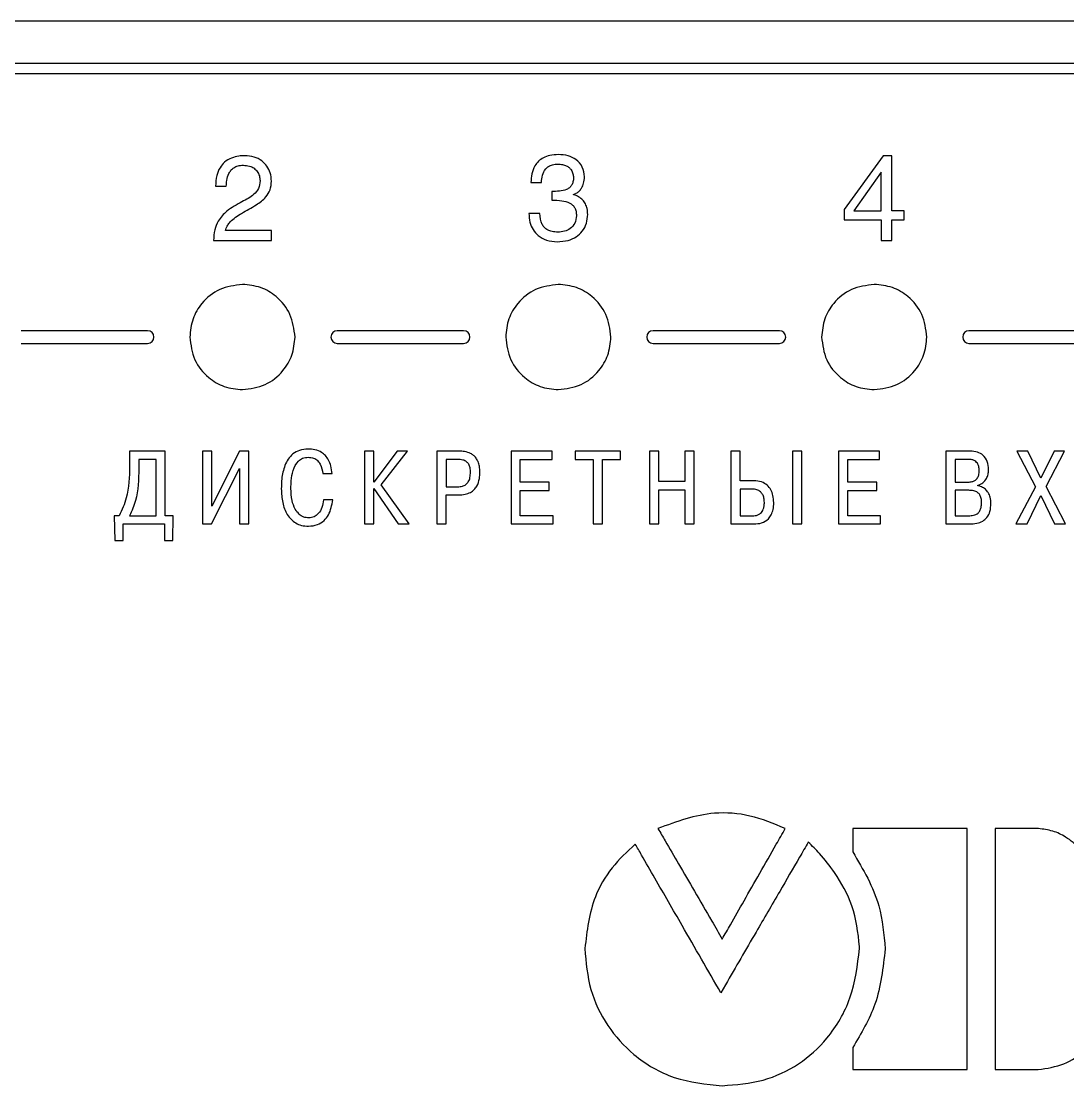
# Model space of a CAD drawing. Header units: millimetres. Extents: x 3520 to 8864, y 403 to 1747.
# Drawn here: x 5611.088 to 5614.069, y 872.57 to 875.604 of the extents above; entities that cross this region are included whole.
import ezdxf

# ---------------------------------------------------------------- set-up
doc = ezdxf.new("R2010")
doc.units = ezdxf.units.MM

msp = doc.modelspace()

# ---------------------------------------------------------------- linework, layer by layer
for p, q in [((5618.4679, 875.6036, 1518.358), (5605.8679, 875.6036, 1518.358)), ((5618.3479, 875.4836, 1518.358), (5605.9879, 875.4836, 1518.358)), ((5617.9998, 875.4537, 1518.358), (5610.2359, 875.4537, 1518.358)), ((5613.5431, 875.2205, 1518.358), (5613.4325, 875.0671, 1518.358)), ((5613.5679, 875.2205, 1518.358), (5613.5431, 875.2205, 1518.358)), ((5613.5679, 875.0636, 1518.358), (5613.5679, 875.2205, 1518.358)), ((5613.5373, 875.1732, 1518.358), (5613.4601, 875.0636, 1518.358)), ((5613.538, 875.1732, 1518.358), (5613.5373, 875.1732, 1518.358)), ((5613.538, 875.0636, 1518.358), (5613.538, 875.1732, 1518.358)), ((5611.6415, 875.1337, 1518.358), (5611.6718, 875.1337, 1518.358)), ((5612.54, 875.1445, 1518.358), (5612.5696, 875.1445, 1518.358)), ((5612.5991, 875.1189, 1518.358), (5612.5991, 875.0938, 1518.358)), ((5612.6614, 875.1094, 1518.358), (5612.6614, 875.1101, 1518.358)), ((5612.5651, 875.056, 1518.358), (5612.5342, 875.056, 1518.358)), ((5613.4325, 875.0671, 1518.358), (5613.4325, 875.0375, 1518.358)), ((5613.4601, 875.0636, 1518.358), (5613.538, 875.0636, 1518.358)), ((5613.6033, 875.0636, 1518.358), (5613.5679, 875.0636, 1518.358)), ((5613.6033, 875.0375, 1518.358), (5613.6033, 875.0636, 1518.358)), ((5613.4325, 875.0375, 1518.358), (5613.538, 875.0375, 1518.358)), ((5613.538, 875.0375, 1518.358), (5613.538, 874.9786, 1518.358)), ((5613.5679, 874.9786, 1518.358), (5613.5679, 875.0375, 1518.358)), ((5613.5679, 875.0375, 1518.358), (5613.6033, 875.0375, 1518.358)), ((5611.8004, 875.0072, 1518.358), (5611.6694, 875.0072, 1518.358)), ((5611.8004, 874.9786, 1518.358), (5611.8004, 875.0072, 1518.358)), ((5611.6354, 874.9786, 1518.358), (5611.8004, 874.9786, 1518.358)), ((5613.538, 874.9786, 1518.358), (5613.5679, 874.9786, 1518.358)), ((5611.4479, 874.7217, 1518.358), (5611.0879, 874.7217, 1518.358)), ((5612.3479, 874.7217, 1518.358), (5611.9879, 874.7217, 1518.358)), ((5613.2479, 874.7217, 1518.358), (5612.8879, 874.7217, 1518.358)), ((5614.1479, 874.7217, 1518.358), (5613.7879, 874.7217, 1518.358)), ((5611.0879, 874.6857, 1518.358), (5611.4479, 874.6857, 1518.358)), ((5611.9879, 874.6857, 1518.358), (5612.3479, 874.6857, 1518.358)), ((5612.8879, 874.6857, 1518.358), (5613.2479, 874.6857, 1518.358)), ((5613.7879, 874.6857, 1518.358), (5614.1479, 874.6857, 1518.358)), ((5611.4982, 874.3783, 1518.358), (5611.3965, 874.3783, 1518.358)), ((5611.3965, 874.3783, 1518.358), (5611.3965, 874.3356, 1518.358)), ((5611.4982, 874.1942, 1518.358), (5611.4982, 874.3783, 1518.358)), ((5611.6306, 874.3783, 1518.358), (5611.6043, 874.3783, 1518.358)), ((5611.6043, 874.3783, 1518.358), (5611.6043, 874.1708, 1518.358)), ((5611.6306, 874.2212, 1518.358), (5611.6306, 874.3783, 1518.358)), ((5611.7098, 874.3783, 1518.358), (5611.6306, 874.2212, 1518.358)), ((5611.7358, 874.3783, 1518.358), (5611.7098, 874.3783, 1518.358)), ((5611.7358, 874.1708, 1518.358), (5611.7358, 874.3783, 1518.358)), ((5612.0923, 874.3783, 1518.358), (5612.0659, 874.3783, 1518.358)), ((5612.0659, 874.3783, 1518.358), (5612.0659, 874.1708, 1518.358)), ((5612.0923, 874.29, 1518.358), (5612.0923, 874.3783, 1518.358)), ((5612.1587, 874.3783, 1518.358), (5612.0923, 874.29, 1518.358)), ((5612.1133, 874.2822, 1518.358), (5612.1883, 874.3783, 1518.358)), ((5612.1883, 874.3783, 1518.358), (5612.1587, 874.3783, 1518.358)), ((5612.2716, 874.3783, 1518.358), (5612.2716, 874.1708, 1518.358)), ((5612.3353, 874.3783, 1518.358), (5612.2716, 874.3783, 1518.358)), ((5612.6005, 874.3783, 1518.358), (5612.4832, 874.3783, 1518.358)), ((5612.4832, 874.3783, 1518.358), (5612.4832, 874.1708, 1518.358)), ((5612.6005, 874.3548, 1518.358), (5612.6005, 874.3783, 1518.358)), ((5612.7946, 874.3783, 1518.358), (5612.6663, 874.3783, 1518.358)), ((5612.6663, 874.3783, 1518.358), (5612.6663, 874.3548, 1518.358)), ((5612.7946, 874.3548, 1518.358), (5612.7946, 874.3783, 1518.358)), ((5612.9043, 874.3783, 1518.358), (5612.8779, 874.3783, 1518.358)), ((5612.8779, 874.3783, 1518.358), (5612.8779, 874.1708, 1518.358)), ((5612.9043, 874.2917, 1518.358), (5612.9043, 874.3783, 1518.358)), ((5613.0047, 874.3783, 1518.358), (5612.9783, 874.3783, 1518.358)), ((5612.9783, 874.3783, 1518.358), (5612.9783, 874.2917, 1518.358)), ((5613.0047, 874.1708, 1518.358), (5613.0047, 874.3783, 1518.358)), ((5613.1357, 874.3783, 1518.358), (5613.1093, 874.3783, 1518.358)), ((5613.1093, 874.3783, 1518.358), (5613.1093, 874.1708, 1518.358)), ((5613.1357, 874.2938, 1518.358), (5613.1357, 874.3783, 1518.358)), ((5613.285, 874.3783, 1518.358), (5613.285, 874.1708, 1518.358)), ((5613.3113, 874.3783, 1518.358), (5613.285, 874.3783, 1518.358)), ((5613.3113, 874.1708, 1518.358), (5613.3113, 874.3783, 1518.358)), ((5613.5333, 874.3783, 1518.358), (5613.4159, 874.3783, 1518.358)), ((5613.4159, 874.3783, 1518.358), (5613.4159, 874.1708, 1518.358)), ((5613.5333, 874.3548, 1518.358), (5613.5333, 874.3783, 1518.358)), ((5613.7224, 874.3783, 1518.358), (5613.7224, 874.1708, 1518.358)), ((5613.7912, 874.3783, 1518.358), (5613.7224, 874.3783, 1518.358)), ((5613.9556, 874.3783, 1518.358), (5613.9245, 874.3783, 1518.358)), ((5613.9245, 874.3783, 1518.358), (5613.977, 874.2769, 1518.358)), ((5613.993, 874.3015, 1518.358), (5613.9556, 874.3783, 1518.358)), ((5614.0309, 874.3783, 1518.358), (5613.993, 874.3015, 1518.358)), ((5614.0078, 874.2775, 1518.358), (5614.0596, 874.3783, 1518.358)), ((5614.0596, 874.3783, 1518.358), (5614.0309, 874.3783, 1518.358)), ((5611.4718, 874.3548, 1518.358), (5611.4229, 874.3548, 1518.358)), ((5611.4229, 874.3548, 1518.358), (5611.4229, 874.3291, 1518.358)), ((5611.4718, 874.1942, 1518.358), (5611.4718, 874.3548, 1518.358)), ((5612.298, 874.3548, 1518.358), (5612.298, 874.2769, 1518.358)), ((5612.3311, 874.3548, 1518.358), (5612.298, 874.3548, 1518.358)), ((5612.5095, 874.2897, 1518.358), (5612.5095, 874.3548, 1518.358)), ((5612.5095, 874.3548, 1518.358), (5612.6005, 874.3548, 1518.358)), ((5612.6663, 874.3548, 1518.358), (5612.7173, 874.3548, 1518.358)), ((5612.7173, 874.3548, 1518.358), (5612.7173, 874.1708, 1518.358)), ((5612.7436, 874.1708, 1518.358), (5612.7436, 874.3548, 1518.358)), ((5612.7436, 874.3548, 1518.358), (5612.7946, 874.3548, 1518.358)), ((5613.4423, 874.2897, 1518.358), (5613.4423, 874.3548, 1518.358)), ((5613.4423, 874.3548, 1518.358), (5613.5333, 874.3548, 1518.358)), ((5613.7864, 874.3548, 1518.358), (5613.7488, 874.3548, 1518.358)), ((5613.7488, 874.3548, 1518.358), (5613.7488, 874.2903, 1518.358)), ((5611.63, 874.1708, 1518.358), (5611.7095, 874.3291, 1518.358)), ((5611.7095, 874.3291, 1518.358), (5611.7095, 874.1708, 1518.358)), ((5611.9468, 874.3143, 1518.358), (5611.9732, 874.3143, 1518.358)), ((5612.1934, 874.1708, 1518.358), (5612.1133, 874.2822, 1518.358)), ((5612.5922, 874.2897, 1518.358), (5612.5095, 874.2897, 1518.358)), ((5612.5922, 874.2663, 1518.358), (5612.5922, 874.2897, 1518.358)), ((5612.9783, 874.2917, 1518.358), (5612.9043, 874.2917, 1518.358)), ((5613.1757, 874.2938, 1518.358), (5613.1357, 874.2938, 1518.358)), ((5613.525, 874.2897, 1518.358), (5613.4423, 874.2897, 1518.358)), ((5613.525, 874.2663, 1518.358), (5613.525, 874.2897, 1518.358)), ((5613.7488, 874.2903, 1518.358), (5613.7855, 874.2903, 1518.358)), ((5613.8131, 874.2799, 1518.358), (5613.8131, 874.2814, 1518.358)), ((5612.0923, 874.1708, 1518.358), (5612.0923, 874.2722, 1518.358)), ((5612.0923, 874.2722, 1518.358), (5612.1616, 874.1708, 1518.358)), ((5612.298, 874.2769, 1518.358), (5612.3311, 874.2769, 1518.358)), ((5612.298, 874.1708, 1518.358), (5612.298, 874.2535, 1518.358)), ((5612.298, 874.2535, 1518.358), (5612.3335, 874.2535, 1518.358)), ((5612.5095, 874.2663, 1518.358), (5612.5922, 874.2663, 1518.358)), ((5612.5095, 874.1942, 1518.358), (5612.5095, 874.2663, 1518.358)), ((5612.9043, 874.2683, 1518.358), (5612.9783, 874.2683, 1518.358)), ((5612.9043, 874.1708, 1518.358), (5612.9043, 874.2683, 1518.358)), ((5612.9783, 874.2683, 1518.358), (5612.9783, 874.1708, 1518.358)), ((5613.1704, 874.2704, 1518.358), (5613.1357, 874.2704, 1518.358)), ((5613.1357, 874.2704, 1518.358), (5613.1357, 874.1942, 1518.358)), ((5613.4423, 874.1942, 1518.358), (5613.4423, 874.2663, 1518.358)), ((5613.4423, 874.2663, 1518.358), (5613.525, 874.2663, 1518.358)), ((5613.787, 874.2668, 1518.358), (5613.7488, 874.2668, 1518.358)), ((5613.7488, 874.2668, 1518.358), (5613.7488, 874.1942, 1518.358)), ((5613.977, 874.2769, 1518.358), (5613.9218, 874.1708, 1518.358)), ((5613.9535, 874.1708, 1518.358), (5613.9927, 874.2523, 1518.358)), ((5613.9927, 874.2523, 1518.358), (5614.0315, 874.1708, 1518.358)), ((5614.0632, 874.1708, 1518.358), (5614.0078, 874.2775, 1518.358)), ((5611.9753, 874.2396, 1518.358), (5611.9489, 874.2396, 1518.358)), ((5611.3523, 874.1942, 1518.358), (5611.3541, 874.124, 1518.358)), ((5611.3672, 874.1942, 1518.358), (5611.3523, 874.1942, 1518.358)), ((5611.3965, 874.1942, 1518.358), (5611.4718, 874.1942, 1518.358)), ((5611.521, 874.1942, 1518.358), (5611.4982, 874.1942, 1518.358)), ((5611.5192, 874.124, 1518.358), (5611.521, 874.1942, 1518.358)), ((5612.6032, 874.1942, 1518.358), (5612.5095, 874.1942, 1518.358)), ((5612.6032, 874.1708, 1518.358), (5612.6032, 874.1942, 1518.358)), ((5613.1357, 874.1942, 1518.358), (5613.1724, 874.1942, 1518.358)), ((5613.536, 874.1942, 1518.358), (5613.4423, 874.1942, 1518.358)), ((5613.536, 874.1708, 1518.358), (5613.536, 874.1942, 1518.358)), ((5613.7488, 874.1942, 1518.358), (5613.787, 874.1942, 1518.358)), ((5611.3779, 874.124, 1518.358), (5611.3779, 874.1708, 1518.358)), ((5611.3779, 874.1708, 1518.358), (5611.4955, 874.1708, 1518.358)), ((5611.4955, 874.1708, 1518.358), (5611.4955, 874.124, 1518.358)), ((5611.6043, 874.1708, 1518.358), (5611.63, 874.1708, 1518.358)), ((5611.7095, 874.1708, 1518.358), (5611.7358, 874.1708, 1518.358)), ((5612.0659, 874.1708, 1518.358), (5612.0923, 874.1708, 1518.358)), ((5612.1616, 874.1708, 1518.358), (5612.1934, 874.1708, 1518.358)), ((5612.2716, 874.1708, 1518.358), (5612.298, 874.1708, 1518.358)), ((5612.4832, 874.1708, 1518.358), (5612.6032, 874.1708, 1518.358)), ((5612.7173, 874.1708, 1518.358), (5612.7436, 874.1708, 1518.358)), ((5612.8779, 874.1708, 1518.358), (5612.9043, 874.1708, 1518.358)), ((5612.9783, 874.1708, 1518.358), (5613.0047, 874.1708, 1518.358)), ((5613.1093, 874.1708, 1518.358), (5613.1757, 874.1708, 1518.358)), ((5613.285, 874.1708, 1518.358), (5613.3113, 874.1708, 1518.358)), ((5613.4159, 874.1708, 1518.358), (5613.536, 874.1708, 1518.358)), ((5613.7224, 874.1708, 1518.358), (5613.7888, 874.1708, 1518.358)), ((5613.9218, 874.1708, 1518.358), (5613.9535, 874.1708, 1518.358)), ((5614.0315, 874.1708, 1518.358), (5614.0632, 874.1708, 1518.358)), ((5611.3541, 874.124, 1518.358), (5611.3779, 874.124, 1518.358)), ((5611.4955, 874.124, 1518.358), (5611.5192, 874.124, 1518.358)), ((5613.4568, 873.3026, 1518.358), (5613.4568, 873.2362, 1518.358)), ((5613.7829, 873.3026, 1518.358), (5613.4568, 873.3026, 1518.358)), ((5613.7829, 872.6156, 1518.358), (5613.7829, 873.3026, 1518.358)), ((5613.8627, 873.3026, 1518.358), (5613.8627, 872.6156, 1518.358)), ((5613.9858, 873.3026, 1518.358), (5613.8627, 873.3026, 1518.358)), ((5613.094, 872.8577, 1518.358), (5613.0809, 872.8349, 1518.358)), ((5613.4568, 872.6785, 1518.358), (5613.4568, 872.6156, 1518.358)), ((5613.4568, 872.6156, 1518.358), (5613.7829, 872.6156, 1518.358)), ((5613.8627, 872.6156, 1518.358), (5613.985, 872.6156, 1518.358))]:
    msp.add_line(p, q)
for centre, start, end in [((5611.4479, 874.7037, 1518.358), 270, 90), ((5611.9879, 874.7037, 1518.358), 90, 270), ((5612.3479, 874.7037, 1518.358), 270, 90), ((5612.8879, 874.7037, 1518.358), 90, 270), ((5613.2479, 874.7037, 1518.358), 270, 90), ((5613.7879, 874.7037, 1518.358), 90, 270)]:
    msp.add_arc(centre, 0.018, start, end)
for points, knots in [([(5612.6179, 875.2237, 1518.358), (5612.6098, 875.2233, 1518.358), (5612.5952, 875.2226, 1518.358), (5612.5756, 875.2157, 1518.358), (5612.5609, 875.2053, 1518.358), (5612.5489, 875.1897, 1518.358), (5612.5412, 875.1689, 1518.358), (5612.5404, 875.1526, 1518.358), (5612.54, 875.1445, 1518.358)], [0, 0, 0, 0, 0.190292, 0.347546, 0.484761, 0.612783, 0.808821, 1, 1, 1, 1]), ([(5612.6924, 875.1601, 1518.358), (5612.6912, 875.1699, 1518.358), (5612.6889, 875.1891, 1518.358), (5612.6697, 875.2103, 1518.358), (5612.6449, 875.2219, 1518.358), (5612.6273, 875.2231, 1518.358), (5612.6179, 875.2237, 1518.358)], [0, 0, 0, 0, 0.263853, 0.520301, 0.742307, 1, 1, 1, 1]), ([(5611.7249, 875.2205, 1518.358), (5611.7191, 875.2202, 1518.358), (5611.7062, 875.2197, 1518.358), (5611.6861, 875.2145, 1518.358), (5611.6671, 875.2035, 1518.358), (5611.6524, 875.1859, 1518.358), (5611.6429, 875.1622, 1518.358), (5611.642, 875.1439, 1518.358), (5611.6415, 875.1337, 1518.358)], [0, 0, 0, 0, 0.127107, 0.28128, 0.451579, 0.600859, 0.777312, 1, 1, 1, 1]), ([(5611.6718, 875.1337, 1518.358), (5611.6722, 875.1392, 1518.358), (5611.673, 875.1515, 1518.358), (5611.6773, 875.1672, 1518.358), (5611.685, 875.1793, 1518.358), (5611.6938, 875.1871, 1518.358), (5611.706, 875.1924, 1518.358), (5611.7154, 875.193, 1518.358), (5611.7205, 875.1933, 1518.358)], [0, 0, 0, 0, 0.188814, 0.425258, 0.549508, 0.679396, 0.824543, 1, 1, 1, 1]), ([(5611.7205, 875.1933, 1518.358), (5611.7264, 875.1929, 1518.358), (5611.7372, 875.1922, 1518.358), (5611.751, 875.1855, 1518.358), (5611.7609, 875.1755, 1518.358), (5611.767, 875.1631, 1518.358), (5611.7678, 875.1538, 1518.358), (5611.7681, 875.1494, 1518.358)], [0, 0, 0, 0, 0.242567, 0.442361, 0.619777, 0.815679, 1, 1, 1, 1]), ([(5611.8004, 875.148, 1518.358), (5611.7999, 875.156, 1518.358), (5611.7987, 875.1711, 1518.358), (5611.7887, 875.1912, 1518.358), (5611.7729, 875.2073, 1518.358), (5611.7509, 875.2184, 1518.358), (5611.7337, 875.2198, 1518.358), (5611.7249, 875.2205, 1518.358)], [0, 0, 0, 0, 0.20188, 0.385031, 0.561683, 0.773851, 1, 1, 1, 1]), ([(5612.5696, 875.1445, 1518.358), (5612.5702, 875.1513, 1518.358), (5612.5715, 875.1648, 1518.358), (5612.5791, 875.1811, 1518.358), (5612.5903, 875.1908, 1518.358), (5612.6023, 875.1957, 1518.358), (5612.6115, 875.1962, 1518.358), (5612.6165, 875.1965, 1518.358)], [0, 0, 0, 0, 0.258219, 0.515465, 0.654842, 0.810837, 1, 1, 1, 1]), ([(5612.6165, 875.1965, 1518.358), (5612.621, 875.1963, 1518.358), (5612.6294, 875.1959, 1518.358), (5612.6404, 875.1923, 1518.358), (5612.6488, 875.1869, 1518.358), (5612.6556, 875.1793, 1518.358), (5612.6602, 875.1696, 1518.358), (5612.6608, 875.1619, 1518.358), (5612.6611, 875.1584, 1518.358)], [0, 0, 0, 0, 0.207223, 0.377827, 0.523752, 0.654467, 0.839929, 1, 1, 1, 1]), ([(5611.7154, 875.0562, 1518.358), (5611.7296, 875.0639, 1518.358), (5611.7541, 875.0772, 1518.358), (5611.7834, 875.0985, 1518.358), (5611.7988, 875.1231, 1518.358), (5611.7999, 875.1395, 1518.358), (5611.8004, 875.148, 1518.358)], [0, 0, 0, 0, 0.365869, 0.632984, 0.808643, 1, 1, 1, 1]), ([(5611.7681, 875.1494, 1518.358), (5611.7674, 875.1416, 1518.358), (5611.766, 875.1267, 1518.358), (5611.747, 875.1045, 1518.358), (5611.7287, 875.0952, 1518.358), (5611.7167, 875.0892, 1518.358)], [0, 0, 0, 0, 0.272338, 0.52223, 1, 1, 1, 1]), ([(5612.6611, 875.1584, 1518.358), (5612.6609, 875.1542, 1518.358), (5612.6605, 875.1464, 1518.358), (5612.6564, 875.1362, 1518.358), (5612.6499, 875.1288, 1518.358), (5612.6318, 875.1185, 1518.358), (5612.6139, 875.1187, 1518.358), (5612.5991, 875.1189, 1518.358)], [0, 0, 0, 0, 0.150271, 0.273164, 0.383317, 0.493271, 1, 1, 1, 1]), ([(5612.6614, 875.1101, 1518.358), (5612.6641, 875.1111, 1518.358), (5612.6698, 875.1134, 1518.358), (5612.6776, 875.1195, 1518.358), (5612.6852, 875.1289, 1518.358), (5612.6913, 875.1428, 1518.358), (5612.692, 875.154, 1518.358), (5612.6924, 875.1601, 1518.358)], [0, 0, 0, 0, 0.135282, 0.291354, 0.467864, 0.708327, 1, 1, 1, 1]), ([(5612.7016, 875.0533, 1518.358), (5612.7013, 875.0588, 1518.358), (5612.7008, 875.0691, 1518.358), (5612.6959, 875.0831, 1518.358), (5612.6877, 875.0948, 1518.358), (5612.676, 875.104, 1518.358), (5612.6663, 875.1076, 1518.358), (5612.6614, 875.1094, 1518.358)], [0, 0, 0, 0, 0.222249, 0.413265, 0.587664, 0.789281, 1, 1, 1, 1]), ([(5611.7167, 875.0892, 1518.358), (5611.7017, 875.081, 1518.358), (5611.6758, 875.0669, 1518.358), (5611.6488, 875.0381, 1518.358), (5611.6378, 875.0079, 1518.358), (5611.6362, 874.9888, 1518.358), (5611.6354, 874.9786, 1518.358)], [0, 0, 0, 0, 0.349889, 0.605125, 0.790514, 1, 1, 1, 1]), ([(5612.5991, 875.0938, 1518.358), (5612.6088, 875.0936, 1518.358), (5612.6262, 875.0933, 1518.358), (5612.6469, 875.0884, 1518.358), (5612.6589, 875.0803, 1518.358), (5612.6652, 875.0721, 1518.358), (5612.669, 875.0616, 1518.358), (5612.6694, 875.0538, 1518.358), (5612.6696, 875.0495, 1518.358)], [0, 0, 0, 0, 0.305652, 0.548336, 0.652914, 0.755659, 0.867658, 1, 1, 1, 1]), ([(5611.6694, 875.0072, 1518.358), (5611.67, 875.0094, 1518.358), (5611.6713, 875.0147, 1518.358), (5611.6762, 875.023, 1518.358), (5611.6889, 875.0395, 1518.358), (5611.7039, 875.0489, 1518.358), (5611.7154, 875.0562, 1518.358)], [0, 0, 0, 0, 0.098436, 0.237388, 0.416027, 1, 1, 1, 1]), ([(5612.5342, 875.056, 1518.358), (5612.5347, 875.0476, 1518.358), (5612.5357, 875.0315, 1518.358), (5612.5448, 875.0094, 1518.358), (5612.5606, 874.9908, 1518.358), (5612.5848, 874.9775, 1518.358), (5612.6043, 874.9761, 1518.358), (5612.6148, 874.9754, 1518.358)], [0, 0, 0, 0, 0.196272, 0.375311, 0.547075, 0.757818, 1, 1, 1, 1]), ([(5612.6168, 875.0026, 1518.358), (5612.6112, 875.0028, 1518.358), (5612.6011, 875.0033, 1518.358), (5612.5878, 875.0081, 1518.358), (5612.5782, 875.0153, 1518.358), (5612.5675, 875.0304, 1518.358), (5612.5662, 875.045, 1518.358), (5612.5651, 875.056, 1518.358)], [0, 0, 0, 0, 0.1978334, 0.3568321, 0.4929973, 0.6196403, 1, 1, 1, 1]), ([(5612.6148, 874.9754, 1518.358), (5612.6252, 874.976, 1518.358), (5612.6442, 874.9771, 1518.358), (5612.6691, 874.9878, 1518.358), (5612.6877, 875.0048, 1518.358), (5612.6995, 875.0274, 1518.358), (5612.7009, 875.0446, 1518.358), (5612.7016, 875.0533, 1518.358)], [0, 0, 0, 0, 0.236473, 0.433032, 0.607557, 0.803481, 1, 1, 1, 1]), ([(5612.6696, 875.0495, 1518.358), (5612.6687, 875.0422, 1518.358), (5612.667, 875.0279, 1518.358), (5612.6529, 875.0124, 1518.358), (5612.6354, 875.0039, 1518.358), (5612.6232, 875.0031, 1518.358), (5612.6168, 875.0026, 1518.358)], [0, 0, 0, 0, 0.275657, 0.537411, 0.756415, 1, 1, 1, 1]), ([(5611.7179, 874.8537, 1518.358), (5611.6956, 874.8507, 1518.358), (5611.6517, 874.845, 1518.358), (5611.6029, 874.8049, 1518.358), (5611.5733, 874.756, 1518.358), (5611.5697, 874.7213, 1518.358), (5611.5679, 874.7037, 1518.358)], [0, 0, 0, 0, 0.2834515, 0.5580022, 0.7752907, 1, 1, 1, 1]), ([(5611.8679, 874.7037, 1518.358), (5611.865, 874.726, 1518.358), (5611.8593, 874.7699, 1518.358), (5611.8192, 874.8187, 1518.358), (5611.7703, 874.8483, 1518.358), (5611.7356, 874.8518, 1518.358), (5611.7179, 874.8537, 1518.358)], [0, 0, 0, 0, 0.2834515, 0.5580022, 0.7752907, 1, 1, 1, 1]), ([(5612.6179, 874.8537, 1518.358), (5612.5956, 874.8507, 1518.358), (5612.5517, 874.845, 1518.358), (5612.5029, 874.8049, 1518.358), (5612.4733, 874.756, 1518.358), (5612.4697, 874.7213, 1518.358), (5612.4679, 874.7037, 1518.358)], [0, 0, 0, 0, 0.283453, 0.558002, 0.77529, 1, 1, 1, 1]), ([(5612.7679, 874.7037, 1518.358), (5612.765, 874.726, 1518.358), (5612.7593, 874.7699, 1518.358), (5612.7192, 874.8187, 1518.358), (5612.6703, 874.8483, 1518.358), (5612.6356, 874.8518, 1518.358), (5612.6179, 874.8537, 1518.358)], [0, 0, 0, 0, 0.2834515, 0.5580022, 0.7752907, 1, 1, 1, 1]), ([(5613.5179, 874.8537, 1518.358), (5613.4956, 874.8507, 1518.358), (5613.4517, 874.845, 1518.358), (5613.4029, 874.8049, 1518.358), (5613.3733, 874.756, 1518.358), (5613.3697, 874.7213, 1518.358), (5613.3679, 874.7037, 1518.358)], [0, 0, 0, 0, 0.283453, 0.558002, 0.77529, 1, 1, 1, 1]), ([(5613.6679, 874.7037, 1518.358), (5613.665, 874.726, 1518.358), (5613.6593, 874.7699, 1518.358), (5613.6192, 874.8187, 1518.358), (5613.5703, 874.8483, 1518.358), (5613.5356, 874.8518, 1518.358), (5613.5179, 874.8537, 1518.358)], [0, 0, 0, 0, 0.283452, 0.558002, 0.775293, 1, 1, 1, 1]), ([(5611.5679, 874.7037, 1518.358), (5611.5708, 874.6813, 1518.358), (5611.5766, 874.6374, 1518.358), (5611.6166, 874.5886, 1518.358), (5611.6656, 874.559, 1518.358), (5611.7003, 874.5555, 1518.358), (5611.7179, 874.5537, 1518.358)], [0, 0, 0, 0, 0.283453, 0.558002, 0.77529, 1, 1, 1, 1]), ([(5611.7179, 874.5537, 1518.358), (5611.7402, 874.5566, 1518.358), (5611.7842, 874.5623, 1518.358), (5611.8329, 874.6024, 1518.358), (5611.8625, 874.6513, 1518.358), (5611.8661, 874.686, 1518.358), (5611.8679, 874.7037, 1518.358)], [0, 0, 0, 0, 0.283452, 0.558002, 0.775291, 1, 1, 1, 1]), ([(5612.4679, 874.7037, 1518.358), (5612.4708, 874.6813, 1518.358), (5612.4766, 874.6374, 1518.358), (5612.5166, 874.5886, 1518.358), (5612.5656, 874.559, 1518.358), (5612.6003, 874.5555, 1518.358), (5612.6179, 874.5537, 1518.358)], [0, 0, 0, 0, 0.283453, 0.558002, 0.775291, 1, 1, 1, 1]), ([(5612.6179, 874.5537, 1518.358), (5612.6402, 874.5566, 1518.358), (5612.6842, 874.5623, 1518.358), (5612.7329, 874.6024, 1518.358), (5612.7625, 874.6513, 1518.358), (5612.7661, 874.686, 1518.358), (5612.7679, 874.7037, 1518.358)], [0, 0, 0, 0, 0.283452, 0.558002, 0.775291, 1, 1, 1, 1]), ([(5613.3679, 874.7037, 1518.358), (5613.3708, 874.6813, 1518.358), (5613.3766, 874.6374, 1518.358), (5613.4166, 874.5886, 1518.358), (5613.4656, 874.559, 1518.358), (5613.5003, 874.5555, 1518.358), (5613.5179, 874.5537, 1518.358)], [0, 0, 0, 0, 0.283453, 0.558002, 0.775291, 1, 1, 1, 1]), ([(5613.5179, 874.5537, 1518.358), (5613.5402, 874.5566, 1518.358), (5613.5842, 874.5623, 1518.358), (5613.6329, 874.6024, 1518.358), (5613.6625, 874.6513, 1518.358), (5613.6661, 874.686, 1518.358), (5613.6679, 874.7037, 1518.358)], [0, 0, 0, 0, 0.283452, 0.5580028, 0.7752903, 1, 1, 1, 1]), ([(5611.9053, 874.3845, 1518.358), (5611.8969, 874.3838, 1518.358), (5611.8814, 874.3827, 1518.358), (5611.8615, 874.3715, 1518.358), (5611.8476, 874.3559, 1518.358), (5611.8357, 874.332, 1518.358), (5611.8294, 874.303, 1518.358), (5611.8288, 874.2805, 1518.358), (5611.8286, 874.271, 1518.358)], [0, 0, 0, 0, 0.161713, 0.300164, 0.431416, 0.562529, 0.814319, 1, 1, 1, 1]), ([(5611.9732, 874.3143, 1518.358), (5611.9724, 874.3216, 1518.358), (5611.9709, 874.335, 1518.358), (5611.9643, 874.3526, 1518.358), (5611.9552, 874.3658, 1518.358), (5611.9422, 874.3765, 1518.358), (5611.9251, 874.3834, 1518.358), (5611.9118, 874.3841, 1518.358), (5611.9053, 874.3845, 1518.358)], [0, 0, 0, 0, 0.201899, 0.367682, 0.509006, 0.636269, 0.823184, 1, 1, 1, 1]), ([(5612.3943, 874.3187, 1518.358), (5612.394, 874.3243, 1518.358), (5612.3937, 874.3344, 1518.358), (5612.3899, 874.3481, 1518.358), (5612.3841, 874.3587, 1518.358), (5612.3767, 874.3665, 1518.358), (5612.366, 874.3734, 1518.358), (5612.3518, 874.3777, 1518.358), (5612.3405, 874.3781, 1518.358), (5612.3353, 874.3783, 1518.358)], [0, 0, 0, 0, 0.173524, 0.316646, 0.438426, 0.547122, 0.648782, 0.836279, 1, 1, 1, 1]), ([(5613.8439, 874.3255, 1518.358), (5613.8433, 874.3336, 1518.358), (5613.8421, 874.3489, 1518.358), (5613.8296, 874.3671, 1518.358), (5613.8113, 874.3769, 1518.358), (5613.7983, 874.3778, 1518.358), (5613.7912, 874.3783, 1518.358)], [0, 0, 0, 0, 0.284615, 0.538941, 0.749414, 1, 1, 1, 1]), ([(5611.8561, 874.2722, 1518.358), (5611.8563, 874.2794, 1518.358), (5611.8567, 874.2966, 1518.358), (5611.8613, 874.3236, 1518.358), (5611.8724, 874.3471, 1518.358), (5611.8895, 874.3595, 1518.358), (5611.8999, 874.3605, 1518.358), (5611.9053, 874.3611, 1518.358)], [0, 0, 0, 0, 0.191097, 0.459435, 0.726735, 0.856341, 1, 1, 1, 1]), ([(5611.9053, 874.3611, 1518.358), (5611.9106, 874.3606, 1518.358), (5611.9204, 874.3598, 1518.358), (5611.9324, 874.3521, 1518.358), (5611.9431, 874.3373, 1518.358), (5611.9453, 874.3237, 1518.358), (5611.9468, 874.3143, 1518.358)], [0, 0, 0, 0, 0.226411, 0.41625, 0.596316, 1, 1, 1, 1]), ([(5612.3676, 874.3181, 1518.358), (5612.3674, 874.3224, 1518.358), (5612.3671, 874.3302, 1518.358), (5612.3634, 874.3409, 1518.358), (5612.3563, 874.3492, 1518.358), (5612.3449, 874.3542, 1518.358), (5612.336, 874.3546, 1518.358), (5612.3311, 874.3548, 1518.358)], [0, 0, 0, 0, 0.216069, 0.394342, 0.554624, 0.754687, 1, 1, 1, 1]), ([(5613.8169, 874.3225, 1518.358), (5613.8167, 874.3267, 1518.358), (5613.8163, 874.3351, 1518.358), (5613.8115, 874.3453, 1518.358), (5613.8041, 874.3513, 1518.358), (5613.796, 874.3544, 1518.358), (5613.7898, 874.3547, 1518.358), (5613.7864, 874.3548, 1518.358)], [0, 0, 0, 0, 0.245688, 0.495896, 0.636611, 0.799031, 1, 1, 1, 1]), ([(5611.3965, 874.3356, 1518.358), (5611.3958, 874.3049, 1518.358), (5611.3945, 874.2557, 1518.358), (5611.3747, 874.211, 1518.358), (5611.3672, 874.1942, 1518.358)], [0, 0, 0, 0, 0.624146, 1, 1, 1, 1]), ([(5611.4229, 874.3291, 1518.358), (5611.4222, 874.2979, 1518.358), (5611.4212, 874.251, 1518.358), (5611.4027, 874.2084, 1518.358), (5611.3965, 874.1942, 1518.358)], [0, 0, 0, 0, 0.666402, 1, 1, 1, 1]), ([(5612.3311, 874.2769, 1518.358), (5612.3357, 874.2772, 1518.358), (5612.3439, 874.2776, 1518.358), (5612.3548, 874.2825, 1518.358), (5612.3627, 874.2912, 1518.358), (5612.367, 874.3036, 1518.358), (5612.3674, 874.313, 1518.358), (5612.3676, 874.3181, 1518.358)], [0, 0, 0, 0, 0.215064, 0.390361, 0.552179, 0.757779, 1, 1, 1, 1]), ([(5612.3335, 874.2535, 1518.358), (5612.34, 874.2538, 1518.358), (5612.3517, 874.2544, 1518.358), (5612.3671, 874.2599, 1518.358), (5612.3783, 874.2682, 1518.358), (5612.3881, 874.2812, 1518.358), (5612.3936, 874.2987, 1518.358), (5612.3941, 874.3125, 1518.358), (5612.3943, 874.3187, 1518.358)], [0, 0, 0, 0, 0.189426, 0.342841, 0.47429, 0.594642, 0.817374, 1, 1, 1, 1]), ([(5613.7855, 874.2903, 1518.358), (5613.7892, 874.2904, 1518.358), (5613.796, 874.2908, 1518.358), (5613.8051, 874.2943, 1518.358), (5613.8121, 874.3009, 1518.358), (5613.8164, 874.3107, 1518.358), (5613.8167, 874.3184, 1518.358), (5613.8169, 874.3225, 1518.358)], [0, 0, 0, 0, 0.214134, 0.392767, 0.556112, 0.759198, 1, 1, 1, 1]), ([(5613.8131, 874.2814, 1518.358), (5613.8182, 874.2833, 1518.358), (5613.8283, 874.2872, 1518.358), (5613.8378, 874.2994, 1518.358), (5613.843, 874.3124, 1518.358), (5613.8436, 874.3211, 1518.358), (5613.8439, 874.3255, 1518.358)], [0, 0, 0, 0, 0.280488, 0.551919, 0.771643, 1, 1, 1, 1]), ([(5613.2317, 874.2316, 1518.358), (5613.2313, 874.2384, 1518.358), (5613.2307, 874.2512, 1518.358), (5613.2242, 874.2684, 1518.358), (5613.2132, 874.2825, 1518.358), (5613.1963, 874.2923, 1518.358), (5613.1828, 874.2933, 1518.358), (5613.1757, 874.2938, 1518.358)], [0, 0, 0, 0, 0.215987, 0.403725, 0.575131, 0.776238, 1, 1, 1, 1]), ([(5611.8286, 874.271, 1518.358), (5611.8293, 874.2579, 1518.358), (5611.8306, 874.2325, 1518.358), (5611.8432, 874.1973, 1518.358), (5611.8642, 874.175, 1518.358), (5611.8867, 874.1658, 1518.358), (5611.8993, 874.165, 1518.358), (5611.9059, 874.1646, 1518.358)], [0, 0, 0, 0, 0.266711, 0.514477, 0.744534, 0.865179, 1, 1, 1, 1]), ([(5611.9068, 874.188, 1518.358), (5611.9019, 874.1885, 1518.358), (5611.8918, 874.1896, 1518.358), (5611.8781, 874.1989, 1518.358), (5611.8661, 874.2151, 1518.358), (5611.8575, 874.2404, 1518.358), (5611.8566, 874.2607, 1518.358), (5611.8561, 874.2722, 1518.358)], [0, 0, 0, 0, 0.133846, 0.276365, 0.441664, 0.684746, 1, 1, 1, 1]), ([(5613.205, 874.2325, 1518.358), (5613.2048, 874.2366, 1518.358), (5613.2044, 874.2444, 1518.358), (5613.2006, 874.2549, 1518.358), (5613.1938, 874.2636, 1518.358), (5613.1833, 874.2695, 1518.358), (5613.1749, 874.2701, 1518.358), (5613.1704, 874.2704, 1518.358)], [0, 0, 0, 0, 0.2136575, 0.3991109, 0.5687078, 0.7702981, 1, 1, 1, 1]), ([(5613.8238, 874.231, 1518.358), (5613.8236, 874.2353, 1518.358), (5613.8233, 874.243, 1518.358), (5613.8196, 874.2535, 1518.358), (5613.8123, 874.2616, 1518.358), (5613.8009, 874.2663, 1518.358), (5613.7919, 874.2666, 1518.358), (5613.787, 874.2668, 1518.358)], [0, 0, 0, 0, 0.215798, 0.391935, 0.550355, 0.751, 1, 1, 1, 1]), ([(5613.8504, 874.2286, 1518.358), (5613.8501, 874.2347, 1518.358), (5613.8495, 874.2458, 1518.358), (5613.8436, 874.2601, 1518.358), (5613.8349, 874.2703, 1518.358), (5613.8244, 874.277, 1518.358), (5613.8167, 874.279, 1518.358), (5613.8131, 874.2799, 1518.358)], [0, 0, 0, 0, 0.264214, 0.475618, 0.654819, 0.840465, 1, 1, 1, 1]), ([(5611.9059, 874.1646, 1518.358), (5611.9147, 874.1653, 1518.358), (5611.931, 874.1666, 1518.358), (5611.9509, 874.1792, 1518.358), (5611.9688, 874.2028, 1518.358), (5611.9726, 874.2246, 1518.358), (5611.9753, 874.2396, 1518.358)], [0, 0, 0, 0, 0.231496, 0.424623, 0.60558, 1, 1, 1, 1]), ([(5611.9489, 874.2396, 1518.358), (5611.9479, 874.2322, 1518.358), (5611.946, 874.2181, 1518.358), (5611.9361, 874.2011, 1518.358), (5611.9223, 874.1899, 1518.358), (5611.912, 874.1887, 1518.358), (5611.9068, 874.188, 1518.358)], [0, 0, 0, 0, 0.301767, 0.581305, 0.787623, 1, 1, 1, 1]), ([(5613.1724, 874.1942, 1518.358), (5613.1744, 874.1943, 1518.358), (5613.179, 874.1945, 1518.358), (5613.1867, 874.1965, 1518.358), (5613.1937, 874.2007, 1518.358), (5613.1989, 874.2066, 1518.358), (5613.2023, 874.2134, 1518.358), (5613.2047, 874.2223, 1518.358), (5613.2049, 874.2288, 1518.358), (5613.205, 874.2325, 1518.358)], [0, 0, 0, 0, 0.103257, 0.244675, 0.411406, 0.524266, 0.654313, 0.809787, 1, 1, 1, 1]), ([(5613.1757, 874.1708, 1518.358), (5613.1829, 874.1713, 1518.358), (5613.1977, 874.1723, 1518.358), (5613.2152, 874.1827, 1518.358), (5613.2254, 874.1972, 1518.358), (5613.2308, 874.213, 1518.358), (5613.2314, 874.225, 1518.358), (5613.2317, 874.2316, 1518.358)], [0, 0, 0, 0, 0.228277, 0.47338, 0.618388, 0.788973, 1, 1, 1, 1]), ([(5613.787, 874.1942, 1518.358), (5613.7917, 874.1944, 1518.358), (5613.8011, 874.1947, 1518.358), (5613.8129, 874.2, 1518.358), (5613.8197, 874.2089, 1518.358), (5613.8232, 874.219, 1518.358), (5613.8236, 874.2267, 1518.358), (5613.8238, 874.231, 1518.358)], [0, 0, 0, 0, 0.232528, 0.473955, 0.614681, 0.783695, 1, 1, 1, 1]), ([(5613.7888, 874.1708, 1518.358), (5613.796, 874.1712, 1518.358), (5613.8092, 874.1717, 1518.358), (5613.8268, 874.1781, 1518.358), (5613.8406, 874.1897, 1518.358), (5613.8492, 874.2074, 1518.358), (5613.85, 874.2212, 1518.358), (5613.8504, 874.2286, 1518.358)], [0, 0, 0, 0, 0.223465, 0.408457, 0.573344, 0.770997, 1, 1, 1, 1]), ([(5613.2645, 873.3029, 1518.358), (5613.2315, 873.3166, 1518.358), (5613.1672, 873.3432, 1518.358), (5613.0396, 873.3537, 1518.358), (5612.9547, 873.3224, 1518.358), (5612.9018, 873.3029, 1518.358)], [0, 0, 0, 0, 0.285018, 0.555288, 1, 1, 1, 1]), ([(5612.9018, 873.3029, 1518.358), (5612.9087, 873.2912, 1518.358), (5612.9281, 873.2577, 1518.358), (5612.9627, 873.1982, 1518.358), (5613.0069, 873.1221, 1518.358), (5613.0485, 873.0505, 1518.358), (5613.075, 873.005, 1518.358), (5613.085, 872.9878, 1518.358)], [0, 0, 0, 0, 0.111937, 0.318766, 0.566343, 0.836794, 1, 1, 1, 1]), ([(5613.085, 872.9878, 1518.358), (5613.0927, 873.0014, 1518.358), (5613.1134, 873.0378, 1518.358), (5613.149, 873.1004, 1518.358), (5613.1926, 873.1767, 1518.358), (5613.2317, 873.2454, 1518.358), (5613.2559, 873.2879, 1518.358), (5613.2645, 873.3029, 1518.358)], [0, 0, 0, 0, 0.129736, 0.346261, 0.595372, 0.857069, 1, 1, 1, 1]), ([(5614.1301, 873.1986, 1518.358), (5614.1218, 873.2146, 1518.358), (5614.1056, 873.2462, 1518.358), (5614.0675, 873.2781, 1518.358), (5614.0268, 873.2976, 1518.358), (5613.9995, 873.3009, 1518.358), (5613.9858, 873.3026, 1518.358)], [0, 0, 0, 0, 0.286325, 0.562922, 0.779469, 1, 1, 1, 1]), ([(5612.8373, 873.2582, 1518.358), (5612.814, 873.2367, 1518.358), (5612.7674, 873.1937, 1518.358), (5612.709, 873.0935, 1518.358), (5612.6995, 873.0113, 1518.358), (5612.6936, 872.9609, 1518.358)], [0, 0, 0, 0, 0.278993, 0.557098, 1, 1, 1, 1]), ([(5613.0809, 872.8349, 1518.358), (5613.0441, 872.8988, 1518.358), (5612.9815, 873.0076, 1518.358), (5612.9062, 873.1384, 1518.358), (5612.8618, 873.2156, 1518.358), (5612.8432, 873.2479, 1518.358), (5612.8373, 873.2582, 1518.358)], [0, 0, 0, 0, 0.452731, 0.771116, 0.927027, 1, 1, 1, 1]), ([(5613.3301, 873.2639, 1518.358), (5613.3219, 873.2497, 1518.358), (5613.2947, 873.203, 1518.358), (5613.2451, 873.1176, 1518.358), (5613.1746, 872.9963, 1518.358), (5613.1231, 872.9077, 1518.358), (5613.094, 872.8577, 1518.358)], [0, 0, 0, 0, 0.104506, 0.345507, 0.63062, 1, 1, 1, 1]), ([(5613.4763, 872.9665, 1518.358), (5613.4716, 873.006, 1518.358), (5613.4627, 873.0814, 1518.358), (5613.4131, 873.168, 1518.358), (5613.3685, 873.2269, 1518.358), (5613.341, 873.2533, 1518.358), (5613.3301, 873.2639, 1518.358)], [0, 0, 0, 0, 0.348286, 0.663407, 0.866012, 1, 1, 1, 1]), ([(5613.4568, 873.2362, 1518.358), (5613.4863, 873.1864, 1518.358), (5613.5372, 873.1005, 1518.358), (5613.5455, 873.0015, 1518.358), (5613.5491, 872.96, 1518.358)], [0, 0, 0, 0, 0.579944, 1, 1, 1, 1]), ([(5612.6936, 872.9609, 1518.358), (5612.6969, 872.9213, 1518.358), (5612.7033, 872.8439, 1518.358), (5612.7545, 872.7389, 1518.358), (5612.8346, 872.65, 1518.358), (5612.9478, 872.5832, 1518.358), (5613.0386, 872.5744, 1518.358), (5613.0851, 872.5699, 1518.358)], [0, 0, 0, 0, 0.192763, 0.377013, 0.558303, 0.773909, 1, 1, 1, 1]), ([(5613.0851, 872.5699, 1518.358), (5613.1245, 872.5728, 1518.358), (5613.2009, 872.5786, 1518.358), (5613.3048, 872.6277, 1518.358), (5613.3928, 872.7069, 1518.358), (5613.4588, 872.8211, 1518.358), (5613.4703, 872.9131, 1518.358), (5613.4762, 872.961, 1518.358)], [0, 0, 0, 0, 0.191784, 0.372311, 0.549966, 0.765797, 1, 1, 1, 1]), ([(5613.5491, 872.96, 1518.358), (5613.5432, 872.9062, 1518.358), (5613.5322, 872.8057, 1518.358), (5613.4807, 872.7189, 1518.358), (5613.4568, 872.6785, 1518.358)], [0, 0, 0, 0, 0.534387, 1, 1, 1, 1]), ([(5613.4762, 872.961, 1518.358), (5613.4762, 872.9621, 1518.358), (5613.4763, 872.9639, 1518.358), (5613.4763, 872.9657, 1518.358), (5613.4763, 872.9665, 1518.358)], [0, 0, 0, 0, 0.565001, 1, 1, 1, 1]), ([(5613.985, 872.6156, 1518.358), (5614.01, 872.6195, 1518.358), (5614.059, 872.6271, 1518.358), (5614.1174, 872.6655, 1518.358), (5614.1585, 872.7135, 1518.358), (5614.1723, 872.7496, 1518.358), (5614.1793, 872.768, 1518.358)], [0, 0, 0, 0, 0.287328, 0.561299, 0.776782, 1, 1, 1, 1])]:
    msp.add_open_spline(points, degree=3, knots=knots)

doc.saveas('drawing.dxf')
